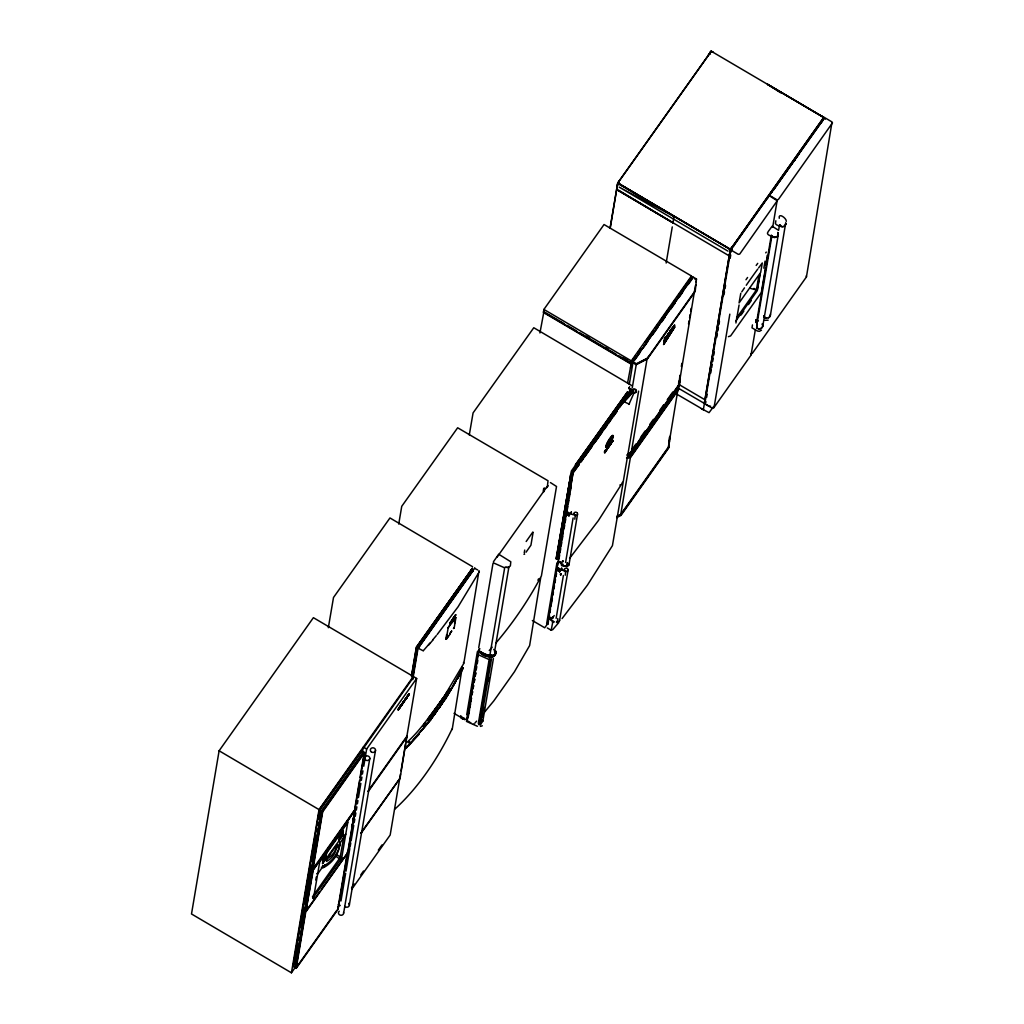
<?xml version="1.0" encoding="UTF-8"?>
<svg xmlns="http://www.w3.org/2000/svg" width="1024" height="1024" viewBox="0 0 1024 1024"><rect width="100%" height="100%" fill="white"/><g stroke="black" fill="none" stroke-linecap="round" stroke-linejoin="round"><path stroke-width="1.5" d="M610.931 443.443L609.69 445.619L609.69 444.365L610.419 443.507L609.792 445.53M493.734 649.382L496.09 652.544L494.298 655.066C491.149 658.176 486.221 656.666 481.997 654.234M444.902 696.832L444.915 698.406L444.902 696.614M450.816 622.554L450.931 621.811A5.862 0.973 -59.1 0 1 451.11 622.157L450.547 622.848M451.891 619.93L453.082 619.366A5.619 0.947 -58.8 0 1 453.197 618.957A6.669 1.126 -58.9 0 1 453.338 618.586L453.325 617.907L451.328 621.85M559.846 570.854C560.422 572.954 557.619 569.165 558.515 571.085M407.898 696.243L409.101 693.85L408.589 695.501M611.149 442.202C614.067 438.31 611.034 443.93 612.429 441.101M605.389 452.019L605.709 451.072L604.621 452.877L605.696 451.008L605.312 452.083M400.218 706.701L401.664 704.576M606.49 450.163L606.733 448.499L610.048 445.171M558.835 570.854L559.616 571.405L558.131 570.496L559.782 571.814L557.837 570.342L559.885 571.059M561.306 562.266L561.152 562.918L559.219 561.984L561.344 563.354M568.768 514.88L569.088 515.494L567.258 514.483L568.883 515.955L568.922 515.046L567.603 514.56L569.446 515.533L569.037 514.522M398.643 708.544L399.411 708.006L398.49 709.76M399.194 707.994L399.232 708.646M550.848 618.01C548.288 618.176 554.01 620.122 550.848 617.946C549.043 616.819 551.936 620.006 551.949 618.24M559.59 562.035L561.267 563.149M567.834 515.008L568.883 514.995M608.218 446.643L607.949 447.808L608.922 445.427M405.747 699.098L405.03 700.019M605.542 451.405C602.266 454.848 607.514 445.722 604.902 452.736M608.755 446.989L608 447.45L609.587 445.03M609.523 445.683L608.499 447.142M611.712 442.227L612.378 440.806M612.275 442.061L611.558 441.421L611.123 442.355L612.723 440.333M398.72 708.838L398.221 709.491L399.091 708.89M404.237 701.235L402.97 703.078L403.674 701.824M558.81 557.491L573.286 471.77L630.707 390.835L573.158 471.757L558.387 559.117M730.739 252.39L730.688 249.485L823.142 119.923L821.747 121.907L823.808 117.414L730.56 249.421L729.51 255.91M606.298 449.664L606.899 448.512M606.963 448.563L607.334 448.051M607.514 448.333L606.541 449.92L607.475 448.051M398.426 708.57C400.512 705.715 397.76 709.632 399.424 708.019M405.005 700.582L403.776 701.568M610.701 439.411L610.982 439.552A5.773 1.037 -59.4 0 1 611.123 439.194L611.136 439.142M610.458 440.256L610.918 439.219M668.122 335.859L666.816 337.203L667.853 334.349M608.909 446.042L609.216 446.349M612.608 440.333L612.058 442.074L612.698 440.538M473.101 571.392L472.922 570.227L471.962 570.726M822.592 119.386L823.885 117.53L767.514 84.339L780.749 92.851M398.4 708.864L399.501 707.443M608.589 446.272L609.126 445.466M609.28 445.312L609.446 444.954M611.341 442.317L612.403 440.845M557.197 567.27L559.821 568.858A13.107 11.674 9.6 0 0 563.405 570.509L564.902 570.445A1.728 1.536 9.6 0 0 565.632 570.906L565.978 571.558M669.67 438.579L669.837 436.365M679.757 378.97L680.064 375.91L679.923 376.768M680.038 377.254L680.205 375.053M696.141 282.061L696.461 278.989L692.787 276.89L632.627 362.483L636.237 364.659L647.373 358.938L695.181 291.456L695.923 284.787M626.803 455.053L631.373 451.75L679.078 384.397L679.322 381.427M679.821 379.994L679.296 385.37L631.488 452.851L627.648 455.642M679.693 381.504L679.437 384.512L678.221 386.24L631.642 451.994L627.802 454.771M402.957 702.899L404.198 701.645M605.862 451.174L606.106 449.779L605.555 450.291M611.29 442.957L610.125 444.698M611.725 441.677L611.443 443.328M398.656 708.429L399.36 707.328M398.707 709.466L397.99 710.029L398.592 709.402M616.704 516.467L620.774 514.355L668.48 447.002L669.504 437.069M669.299 442.176L669.811 437.722M677.568 389.786L677.862 386.97M678.592 383.77L678.874 380.966M679.437 379.942L679.872 375.731M679.386 382.566L679.898 378.112M679.68 380.851L680.192 376.397M695.398 285.658L679.078 384.397M695.782 285.645L696.294 281.203M342.246 831.245L323.661 857.216L322.483 863.578L323.379 862.925M322.88 863.488L323.648 858.138L326.566 853.53M342.605 830.541L343.309 830.733L342.528 835.366M312.666 898.445L341.67 858.202L347.725 822.592L319.68 862.106L313.574 897.997M562.918 560.998L562.611 561.766L562.586 560.934M669.453 441.318L668.698 447.974L620.902 515.469L616.73 517.632M610.662 444.314L610.957 443.136M553.139 616.832L553.178 617.984L553.293 616.87M604.506 452.186L605.914 449.664M605.658 450.842L605.018 451.366M678.067 386.086L677.786 388.493L631.45 453.926L630.221 455.642L628.429 456.166M668.48 447.002L678.848 383.923M679.258 384.077L678.566 389.658L630.771 457.139L627.213 458.214M552.512 622.413L552.666 621.056L552.653 622.464M552.781 622.502L552.934 621.171L551.194 630.157M550.618 618.547C549.837 617.587 551.923 619.507 550.733 618.675M559.795 562.291L561.075 562.816M560.666 573.914L560.55 574.861L560.422 573.722M560.947 574.003L560.819 574.963L561.101 573.965M607.206 448.563L606.144 450.381L606.694 449.907M548.582 618.189L548.774 617.101M711.322 51.328C715.034 53.939 710.835 49.139 709.965 53.056L617.818 182.861L616.666 189.286M339.482 841.894A2.65 2.355 9.6 0 1 339.981 843.597L339.546 846.362A35.802 31.872 9.6 0 1 325.12 866.726L324.186 867.251A2.65 2.355 9.6 0 1 321.344 867.187M339.981 843.597L339.853 844.595A35.802 31.872 9.6 0 1 325.414 864.96L324.48 865.485A2.65 2.355 9.6 0 1 322.573 865.779M607.04 448.576L606.49 449.882L607.232 448.23M556.698 570.214L556.928 568.858M608.23 442.893L607.974 443.494L609.523 441.536M609.395 441.754L608.653 442.278L609.229 441.933A3.968 0.717 -59.4 0 0 609.242 441.754L610.138 440.205M609.754 441.242L609.92 440.576L609.651 441.395M565.965 515.43L566.234 513.882M562.906 561.114L562.752 561.843L562.598 560.845M565.581 571.059L565.286 575.206M406.605 747.878L406.874 746.176M394.944 809.05C418.675 787.392 438.157 758.144 452.058 728.986M452.173 729.574L462.259 667.187M446.157 693.03L463.629 663.718L463.501 662.49M463.834 663.258L479.014 570.726M608.32 443.008L608.653 442.278M425.203 723.942L425.37 722.918M567.232 562.611L566.72 566.848M558.541 559.334L558.618 558.554M566.451 511.514L569.293 512.896A13.107 11.674 9.6 0 0 572.864 514.547L574.157 514.304L573.12 514.586M575.45 515.597L575.091 514.944A1.728 1.536 9.6 0 1 574.362 514.483L574.144 514.355M412.787 679.629L413.312 676.493L313.395 617.677L219.11 750.784L191.501 913.971L291.43 972.8L295.13 967.578M328.333 627.712L333.504 597.491L389.965 517.952L472.563 566.707M291.43 972.8L319.04 809.613L413.312 676.493M318.374 819.059L319.974 809.626L361.357 751.181L319.475 809.331L293.056 966.477L296.218 968.333L338.125 909.171L364.595 752.614L361.434 750.746L319.539 809.907L322.701 811.776L296.218 968.333M293.645 965.299L297.37 943.283M297.894 940.147L298.432 936.998M298.957 933.85L299.494 930.714M300.032 927.565L303.488 907.123M304.013 903.974L310.669 864.666M311.194 861.517L315.725 834.778M316.25 831.642L316.787 828.493M317.312 825.344L317.85 822.195M294.784 967.488L321.267 810.931L363.162 751.77M319.526 892.006L305.869 911.296L313.344 869.709L354.829 810.419L313.344 869.709M315.789 880.026L316.301 876.966M323.674 861.619L324.326 860.39M323.904 861.363L323.891 860.634M324.608 857.51L324.378 858.125L325.555 856.269L324.378 858.227L325.44 856.512M324.122 860.826L324.89 859.264M323.558 865.805L323.098 867.584L324.928 864.998M324.083 861.12L324.518 859.699M324.186 867.251L324.48 865.485M325.504 859.789L326.49 853.491M336.883 844.762L336.435 847.411A21.658 19.277 9.6 0 1 326.541 861.389L326.976 858.739A21.658 19.277 9.6 0 0 336.883 844.762L326.976 858.739L326.144 858.24M343.309 830.656L340.262 834.458L339.008 840.717L339.878 834.291L342.682 830.694M340.89 834.611L341.683 833.51M345.805 834.176L336.819 848.205M340.621 837.76L340.851 836.646M340.992 836.698L341.274 836.301M342.003 833.242L341.286 834.125M342.49 835.008L343.014 830.579M344.102 834.906L340.109 857.626L312.448 896.819M398.733 524.058L401.741 506.317L457.651 427.776L548.019 480.768L547.277 487.411M362.458 752.23L363.328 747.072M363.75 747.814L413.811 676.787L416.653 678.464L406.054 741.082M337.792 908.979L347.43 851.942M351.616 827.213L352.141 824.128M352.666 821.03L353.178 817.946M353.702 814.848L354.227 811.763M354.752 808.653L359.514 780.531M360.038 777.408L364.262 752.41L322.368 811.571L295.885 968.141L336.87 910.259M306.317 911.258L348.006 852.39L355.034 810.842M340.966 900.979L345.651 873.229M346.01 871.155L349.824 848.563M350.093 847.014L350.771 842.97M351.13 840.832L353.741 825.382M354.214 822.618L354.79 819.2M355.277 816.358L355.84 813.018M356.326 810.099L356.877 806.835M357.389 803.827L357.939 800.589M358.451 797.568L360.845 783.411M361.357 780.352L361.907 777.152M362.419 774.08L362.957 770.906M363.75 766.259L366.656 749.03L416.653 678.464M343.642 913.114L369.805 758.362M349.35 905.037L375.526 750.285M400.883 706.15L403.085 702.144M401.984 703.757L400.781 706.291M402.163 703.283L401.728 705.19L403.149 701.978M402.918 702.208L402.291 704.397L402.445 703.45M404.173 701.146L403.264 702.042M404.595 700.698L405.325 699.046L404.621 699.802M405.376 698.739C404.211 702.797 406.886 695.654 405.491 698.816M405.965 697.92L405.862 699.162M407.014 697.139L406.554 698.368C404.544 700.39 408.947 693.286 406.899 697.062M406.067 699.059L406.797 696.973M406.861 697.933L407.488 695.744M408.358 695.411L408.986 693.786L407.68 696.422L409.101 694.106L408.358 695.053M411.558 675.443L416.346 647.104L472.346 568.422L416.819 647.373L412.019 675.725M411.52 676.736L416.512 647.27L472.346 568.422L471.821 571.52M412.608 676.173L417.318 647.885M412.595 678.016L417.613 648.32L472.922 570.227M413.005 678.118L417.754 650.048M419.738 645.658L418.291 647.693L474.803 567.885M400.499 773.965L390.17 835.021L351.987 888.922M401.024 770.829L405.53 744.218M469.286 434.982L473.075 412.915L533.786 327.731L631.782 385.574M445.901 639.066L446.656 634.573M446.221 639.322L448 628.787M454.618 623.283L455.117 620.326M454.17 627.955L455.923 617.6M471.475 571.661L472.013 568.512M462.963 718.95L461.184 717.914L460.877 716.122L463.117 718.016L462.963 718.95L464.179 718.067M461.184 717.914L461.338 717.005M461.952 718.592L462.118 717.658M466.79 714.317L477.402 651.584M478.72 647.782L492.941 563.712M479.347 650.086L478.234 652.019L467.379 715.93M478.362 653.85L467.085 720.55L470.886 722.957M468.262 716.915L471.462 697.894L471.014 701.069M472.525 691.635L471.974 694.95L472.602 691.674M473.037 688.678L473.587 685.376L473.126 688.55M474.099 682.406L474.637 679.117M475.162 676.134L475.699 672.858M476.224 669.862L476.762 666.598M477.286 663.59L477.811 660.339M468.89 713.587L469.427 710.451M469.952 707.328L470.49 704.192M474.189 682.291L474.714 679.155M475.251 676.032L475.776 672.896M539.93 332.954L543.974 311.322L543.475 312.026L630.886 363.482L631.322 360.883L691.456 275.981L604.045 224.525L543.91 309.427L543.475 312.026M489.229 659.098L478.349 723.418L478.963 724.595L480.397 724.621L482.816 721.203L493.427 658.458M490.061 654.195L504.742 567.36M478.963 724.595L490.112 658.701M480.397 724.621L491.533 658.739M482.726 716.902L483.264 713.766M483.789 710.63L484.326 707.482M488.832 680.819L489.357 677.683M494.528 651.981L508.954 566.694M495.744 651.085L495.667 653.939L493.952 656.346C488.435 658.227 482.534 654.694 478.208 651.776M524.237 552.909L524.723 550.054M533.094 532.378L530.931 545.203L526.054 552.205M543.258 491.046L543.718 488.333L543.936 491.686M544 490.099L544.589 488M610.074 228.083L617.69 183.155L711.334 51.213L709.696 53.158L710.438 54.106M610.189 228.339L617.254 185.882L619.226 181.158L617.856 183.206L674.074 216.333L672.96 222.861L616.64 189.555L729.242 255.898M556.237 558.835L570.662 475.469L556.48 558.797M556.89 563.43L557.542 563.622L547.584 623.718M557.683 563.738L547.738 624.077M547.891 624.384L548.467 621.274M548.928 618.202L549.453 615.117M549.978 612.019L550.502 608.934M551.027 605.85L552.384 598.106M552.845 595.021L553.434 591.936M553.894 588.851L554.483 585.754M554.944 582.669L555.52 579.584M555.994 576.486L556.57 573.402M557.03 570.304L557.555 567.206M559.091 558.144L559.68 554.995M560.154 551.885L560.742 548.736M561.203 545.626L561.792 542.49M562.266 539.379L562.79 536.243M564.109 528.435L564.698 525.299M565.171 522.176L565.76 519.053M566.234 515.93L566.822 512.794M567.283 509.67L567.872 506.547M568.346 503.411L568.934 500.288M569.408 497.165L569.933 494.042M570.458 490.906L570.995 487.782M556.122 618.355L563.379 575.475M565.594 562.394L573.107 517.978M574.81 519.181L575.258 515.226M559.514 620.826L568.064 570.278M568.973 564.864L577.523 514.317M607.526 448.666L607.974 446.976L607.334 448.55M609.882 439.04L609.715 440.013A4.57 0.819 -59.4 0 0 607.526 445.478A4.57 0.819 -59.4 0 0 611.558 439.808A4.57 0.819 -59.4 0 0 610.458 438.976L610.125 438.784A4.57 0.819 -59.4 0 1 611.238 439.616A4.57 0.819 -59.4 0 1 607.194 445.286A4.57 0.819 -59.4 0 1 609.37 439.834L609.677 439.245A6.899 1.242 -59.4 0 0 606.387 447.488A6.899 1.242 -59.4 0 0 612.467 438.925A6.899 1.242 -59.4 0 0 610.803 437.658L610.496 437.478A6.899 1.242 -59.4 0 1 612.16 438.746A6.899 1.242 -59.4 0 1 606.08 447.309A6.899 1.242 -59.4 0 1 609.357 439.078L609.562 438.758M610.074 438.848L610.253 437.786M610.458 438.976L610.573 438.067M610.022 443.891L610.547 444.403M611.162 443.955L611.546 442.022M611.558 441.421L611.123 443.597M627.61 382.835L631.386 362.778L619.021 355.968M630.515 368.077L631.04 364.966M629.274 384.435L632.998 362.419L635.162 363.686M629.696 386.803L628.659 388.39L629.235 387.443M632.243 387.904L636.378 363.802L647.526 358.08L648.742 356.365M638.605 391.13L623.283 481.446L598.349 520.627L569.574 558.387M620.774 514.355L630.502 456.896L678.208 389.542M631.373 451.75L647.104 358.694L695.322 290.598M666.163 263.027L672.269 226.918M665.741 337.818C664.397 339.328 665.92 335.565 664.384 338.33L663.949 341.619L666.266 337.613M665.6 338.829C666.125 336.742 663.846 343.142 665.28 337.293M664.794 340.16L665.267 338.368M666.381 337.69L666.432 336.589L665.69 337.139M667.84 335.808L669.107 332.659L668.173 333.632M668.211 334.042L667.712 335.322L668.531 334.003M667.712 335.322L668.186 334.285M669.146 332.902L669.133 333.696M671.066 331.674L671.962 330.406L669.453 333.952L670.797 329.51L670.374 331.264M669.453 333.952L669.914 330.534M673.203 328.192L673.267 327.309M673.882 327.091L673.702 326.285M674.65 325.99L674.637 324.877M690.522 279.283L691.456 275.981M692.787 276.89L691.213 279.59M681.344 366.464L681.882 363.328M688.525 324.006L689.062 320.87M689.587 317.722L690.125 314.573M690.65 311.437L691.187 308.288M696.461 278.989L696.307 279.846L694.554 278.746M729.856 252.224L704.282 403.443L709.363 406.323L710.566 406.131M772.672 227.315L777.126 200.678L769.203 195.622L730.816 249.946L704.794 403.802L712.256 408.192L713.677 407.949L751.002 355.149L755.379 329.536M706.65 397.338L707.187 394.214M710.758 373.005L711.283 369.882M711.68 367.654L712.205 364.531M712.73 361.408L713.254 358.285M713.792 355.149L714.317 352.026M716.838 337.062L717.363 333.939M717.888 330.816L718.426 327.693M718.95 324.57L719.475 321.446M723.968 294.886L724.493 291.763M725.03 288.64L725.555 285.517M730.176 258.278L730.726 254.963M714.061 407.398L729.83 314.15M736.525 318.054L756.454 289.882L758.682 276.685M759.859 274.534L757.056 290.97L735.859 320.909M760.064 274.317L757.363 290.291L749.85 288.205M752.448 324.915L752.013 327.834L757.414 331.021L759.437 331.315L761.459 330.189M763.866 268.198L765.056 261.158M755.674 322.458L756.134 319.718L758.438 320.909M755.853 322.406L756.134 319.718M765.542 267.661L761.318 292.557L730.611 335.923L728.384 336.666M765.965 265.203L767.194 255.437M756.71 321.651L771.354 235.085M756.659 326.003L771.84 236.224M757.338 324.109L756.646 328.038L757.235 323.994M772.058 236.902C773.53 236.058 764.71 235.482 768.256 231.488L772.122 226.24L778.253 230.093M775.846 220.774L775.411 223.693C776.973 225.997 781.056 225.805 779.648 226.189M779.251 218.278C778.125 212.186 786.65 218.227 786.291 221.35M778.624 230.234L779.43 225.51M758.797 328.947L760.934 328.512A4.48 3.981 9.6 0 0 762.854 325.798L778.304 234.445L777.856 232.499M764.237 317.325L764.25 315.648M785.728 222.682L770.445 315.085A4.48 3.981 9.6 0 1 768.512 317.798L766.374 318.234M751.117 353.715L752.307 353.395L806.438 276.902L832.038 121.958L824.576 117.568L769.459 195.379L776.922 199.77L778.33 199.539L832.499 122.842M556.096 558.784L570.662 475.469M557.747 562.995L558.093 561.958M701.35 408.627L703.347 409.715L730.33 249.421L731.738 247.386M705.741 402.637L705.92 401.613M558.682 558.528L557.786 563.584M557.44 622.106L557.171 622.733L557.786 618.509M777.139 200.896L739.699 254.093L738.278 254.336L730.816 249.946M567.27 566.426L567.616 562.842M607.757 447.693L607.949 447.027M629.005 404.058L624.269 401.818L624.73 400.717M624.243 401.792L633.037 392.115L634.099 392.666L628.902 404.442M733.312 245.427L734.17 245.555M451.75 620.122L451.213 621.542L452.186 619.507M451.994 620.915L452.723 619.738L452.326 620.301M453.67 618.099L454.08 616.832M453.325 617.907L454.285 617.267M453.901 618.202L454.285 617.139M455.629 614.656L454.669 616.704M453.798 617.229L454.938 616.218M454.541 617.293L455.334 615.731M455.206 616.371L455.347 615.168L455.488 615.974M407.744 696.013L408.282 694.822M606.758 448.858L606.131 450.342M628.966 404.134L629.402 403.366M605.376 451.021L605.12 451.93M617.357 185.997L617.83 183.002L728.525 248.141C734.387 250.522 726.682 254.95 731.853 247.488L823.782 117.414L713.152 52.339M400.09 707.034L400.23 706.24M325.21 856.781L325.555 856.269M404.595 700.851L405.312 699.84M560.781 562.97L560.307 562.048M674.547 325.926L672.832 328.96M672.486 328.435L674.202 325.389M399.411 708.454C404.595 697.165 394.739 715.494 401.51 705.498M558.131 570.496L559.45 570.944M551.834 618.227C551.437 619.968 550.605 616.704 551.603 618.842M427.84 719.936L448.051 691.264L427.878 719.834M453.466 618.598L453.018 618.701A6.682 1.114 -59.1 0 1 453.107 618.394M453.21 619.085L453.018 618.701A5.606 0.909 -59.3 0 0 452.864 619.11M605.606 451.162L605.325 451.802M342.49 835.494L341.99 836.57M608.026 447.501L608.397 446.208L608.845 446.822M453.082 619.366L450.278 622.682M709.696 53.158L711.206 51.2L713.216 52.288M325.274 857.075L322.867 860.979L325.965 856.614L323.123 861.03L323.302 858.432M605.709 451.469L605.581 450.138M452.8 619.763L453.312 618.445M468.019 716.774L467.328 716.365L478.362 650.829L479.77 648.755M493.427 561.779L498.701 554.227L510.797 561.779L510.362 565.978L507.238 567.782M631.565 361.856L635.827 355.52M323.354 858.253L323.814 857.306M674.752 326.989L663.718 343.77L674.547 327.04M608.358 446.874L609.51 445.069L608.768 446.541M612.39 441.638L612.864 440.922L612.582 441.587M728.474 248.23C729.869 253.03 732.454 243.994 731.93 250.458M672.538 327.846L672.755 329.242M342.362 835.443L341.107 836.774M526.17 541.504L532.774 532.147M667.021 335.629L666.957 337.267M569.318 514.893L567.987 515.123M666.189 337.894L664.371 340.902M445.146 699.674L463.245 667.904M606.989 448.96L606.592 449.114M340.237 838.31L341.312 836.787M479.36 571.482L478.989 572.211M324.365 860.019L324.48 860.301M674.074 216.333L728.435 248.32L617.933 183.04M450.406 622.797L450.65 622.195A5.517 0.909 -59.2 0 0 450.445 623.091L449.882 623.347A6.618 1.088 -59.1 0 1 450.138 622.643M703.45 409.702L676.877 394.227M567.514 514.138L568.589 514.202M550.157 618.099L551.667 618.637L551.027 617.971M612.467 441.498L612.493 440.973M619.712 184.32L617.856 183.206M674.381 326.451L673.677 327.77M665.446 338.893L664.678 340.096M607.834 447.091L608.371 446.234M707.853 55.757L710.899 51.482M537.92 580.237L538.573 578.816M670.49 331.341L672.269 327.898M667.315 336.742L668.928 334.387L668.301 335.334M668.813 334.323L668.147 335.13M668.928 334.387L667.878 335.539M405.824 699.277L405.069 700.25M605.146 451.149L606.093 449.92M673.728 327.462L673.894 326.106M739.072 304.998L735.923 322.995M672.794 327.603L673.357 326.579M673.306 327.155L674.022 326.234M462.246 668.659L453.043 685.696M667.277 335.373L667.635 334.694M457.306 678.694L461.222 671.13M457.664 678.682L463.232 667.93M674.598 327.142L663.526 344.576M608.691 442.483L608.73 442.445A4.992 0.896 -59.4 0 1 608.794 442.598L608.563 442.419A4.992 0.896 -59.4 0 1 608.666 442.522L608.896 442.445M418.202 648.256L423.206 650.803M319.219 861.734L319.962 860.531L316.275 864.96M559.283 571.52L558.669 571.046M608.947 442.138L609.088 441.92A3.968 0.717 -59.4 0 0 609.126 441.677L608.883 441.971M452.659 686.848L450.24 690.944M453.363 685.619L456.269 680.512M673.613 327.386L673.126 328.23M450.829 689.856L456.115 680.794M740.774 293.312L739.072 302.938L760.678 272.435L762.291 262.963L758.605 267.904M478.259 573.44L458.061 606.835L437.146 634.586M451.712 687.974L446.272 696.973M674.47 327.373L663.936 344.256M349.453 818.368L344.243 826.253M352.819 812.941L354.496 810.214L312.589 869.376M665.011 338.163L665.613 337.472M449.523 692.096L439.603 707.405M557.504 564.339L557.542 565.645M731.917 247.59L731.174 249.754L731.93 247.77M443.418 701.453L438.08 709.35M323.738 857.088L325.478 854.618M606.797 448.986L606.618 449.574M479.565 648.768L478.464 650.701L482.214 652.915L485.798 654.618L492.378 655.667M467.738 718.298L466.496 721.434L477.402 726.272M709.837 53.018L710.95 51.354M445.107 699.213L446.374 697.318L430.579 719.744M665.242 337.779L666.304 336.678M741.76 291.866L744.474 287.872M442.534 698.611C431.552 713.574 420.173 730.701 406.643 742.656M772.122 236.851L771.994 235.686M764.314 316.877L764.134 315.635M822.656 119.654L823.834 117.978L825.242 119.27M612.723 440.602L611.507 441.702M449.894 633.69L451.686 631.13M451.763 622.579L447.936 627.994L453.581 619.942M448.115 636.122L446.003 638.886M449.907 633.587L451.661 631.078M417.28 646.758L420.339 642.982M422.17 640.397L427.674 632.627M429.504 630.042L437.76 618.381M439.59 615.795L445.094 608.026M446.925 605.44L455.181 593.779M457.024 591.194L462.515 583.424M464.358 580.838L470.771 571.776M427.866 632.742L417.587 646.874M429.709 630.144L445.35 608.064M447.194 605.466L462.835 583.373M464.678 580.774L471.117 571.686M472.486 570.266L417.357 648.102L418.445 648.563M418.931 647.194L473.139 570.65M637.67 352.909L640.435 349.018M645.043 342.502L653.338 330.803M655.181 328.192L657.946 324.288M659.789 321.69L670.848 306.086M672.691 303.475L675.456 299.571M677.299 296.973L689.267 280.064M633.882 360.525L642.202 348.774M644.045 346.163L690.278 280.896M634.842 359.821L640.358 352.038M643.11 348.147L647.706 341.658M652.301 335.168L657.818 327.386M661.491 322.189L665.165 317.005M670.682 309.222L675.277 302.733M678.95 297.536L682.624 292.352M688.141 284.57L692.736 278.08M452.941 618.931L454.17 617.818M455.885 614.81L454.451 616.307M322.701 811.776L364.595 752.614M448.064 636.262L445.939 639.13M403.904 701.376L404.442 700.608L403.75 701.018M399.296 708.378L400.026 707.597M402.176 704.32L402.803 703.667M403.085 702.886L403.635 702.118M405.952 698.982L406.554 698.368M406.746 697.869L407.373 697.216M672.371 327.962L671.36 329.165M667.597 335.258L668.493 334.234M669.338 333.888L670.234 332.864M767.539 198.438L767.066 197.786M772.326 191.693L771.84 191.027M773.35 190.234L799.027 153.984M821.197 122.688L820.749 121.984M367.782 791.437L406.874 736.269L400.064 778.24L360.73 833.165M368.371 791.36L407.296 736.397M321.766 857.997L342.451 828.787M339.354 837.414L342.669 832.678M323.904 861.299L324.71 860.224M341.504 837.325L322.701 863.501M323.392 865.818L317.555 874.061L316.723 873.574M632.243 449.203L635.93 444.006M640.525 437.504L645.133 431.002M649.741 424.499L653.427 419.302M659.866 410.202L663.552 405.005M667.238 399.795L672.768 392M321.357 889.434L348.006 852.39M361.344 832.909L400.269 777.946M638.349 441.574L641.05 437.747M662.707 407.168L664.512 404.621M668.122 399.526L671.731 394.432M633.83 451.533L636.429 447.859M638.17 445.414L641.638 440.512M642.509 439.283L648.589 430.707M651.187 427.034L653.786 423.36M655.59 420.813L670.938 399.142M672.742 396.595L676.352 391.501M677.491 390.528L678.707 388.8M741.03 315.034L743.808 311.104M748.416 304.576L751.194 300.659M465.779 719.386L467.84 716.48M337.651 907.546L339.494 904.934M351.514 887.974L354.291 884.058M360.755 874.918L363.533 871.002M378.317 850.125L382.016 844.902M668.851 447.117L621.043 514.611L616.883 516.774M713.664 406.502L709.043 412.659L703.232 409.6M497.075 557.133L546.816 486.963M546.79 487.642L548.122 485.76M452.122 622.643L455.731 617.562M446.554 639.066L450.227 633.907M632.128 454.566L630.912 456.282L627.354 457.357M575.552 465.088L627.558 392.154L571.418 470.938L570.419 475.507M629.197 392.922L582.618 457.894M580.826 460.378L573.466 470.746L573.965 471.194M620.493 404.608L628.8 392.934M577.536 466.048L579.366 463.488M593.971 442.957L596.71 439.104M598.042 437.299L599.885 434.688M580.966 461.837L592.128 446.234L584.755 456.602M592.896 445.069L617.024 411.238L613.338 416.422M619.494 407.68L631.424 390.912M573.696 472.166L579.226 464.384L573.402 471.885M581.069 461.798L582.912 459.2M594.893 442.355L602.266 431.974M604.122 429.389L606.886 425.498M608.73 422.912L610.573 420.314M622.554 403.469L628.083 395.686M610.368 444.288L610.867 443.085M612.019 442.035L612.915 440.717M558.694 560.819L556.851 563.405L546.662 623.68L547.43 623.782M547.341 624.218L544.704 627.763L532.365 620.518M552.41 618.061L554.24 615.526M575.347 464.832L627.418 391.898M437.261 710.477L429.76 720.563M524.646 554.125L524.006 554.355M434.56 710.336L436.454 707.75L427.661 719.398L432.96 712.538M429.824 720.755L436.326 712.038M430.912 719.77L412.621 740.762M765.709 252.851L766.298 252.096M447.757 691.046L439.693 703.091L447.923 691.021M428.032 722.752L421.018 731.405M428.864 721.894L406.298 747.827M562.086 618.586L587.469 585.062L612.429 545.651L623.002 483.392L622.451 482.394M551.45 618.637L550.656 618.406M496.115 642.752C513.587 622.221 528.742 599.757 541.402 575.962L556.518 486.477L550.426 482.573M484.339 712.384L493.875 700.813L514.458 671.757L529.626 645.581L540.646 578.035M409.626 742.195L410.099 742.656L409.037 742.31M432.678 639.923L436.262 635.661M558.733 622.63L552.486 629.926M429.965 643.085L423.386 650.624M428.39 645.299L432.922 640.026M489.254 650.522L492.198 647.194M419.315 734.016L408.666 745.754M474.88 723.098L476.621 721.126M411.648 741.773L406.042 747.533M624.768 400.666L633.037 392.115M560.755 562.253L560.909 562.355M474.726 568.422L477.696 569.946M347.61 821.658L347.187 823.104M558.579 559.117L557.632 559.014L572.416 471.437L630.221 390.182L630.682 390.848M628.851 453.645L630.81 452.211M634.061 392.653L633.766 392.858A1.805 1.587 10.8 0 1 632.781 392.358L632.781 392.358M473.997 724.096L473.203 724.326M568.678 515.546L568.09 515.213M340.646 859.546L335.808 856.243M409.165 742.272L410.086 742.669L408.909 742.707M637.594 363.622L647.104 358.694M410.01 742.72L409.318 742.797M495.667 653.939L496.09 652.544M671.962 330.406L670.925 330.701M782.912 226.842L783.923 226.278A4.288 3.814 9.6 0 0 785.766 223.68M759.859 328.845L760.87 328.461A4.288 3.814 9.6 0 0 762.714 325.862L762.278 323.981M768.128 320.192L765.005 320.307M492.16 656.986L495.206 655.258L495.475 652.301M480.41 726.413L482.33 725.798M626.547 458.061L629.184 457.28M558.17 569.933L559.488 570.381M558.464 570.035L559.117 570.163M550.157 617.293L551.104 617.536M565.734 565.798L564.16 566.016M565.261 566.17L564.416 566.234A13.171 11.725 9.6 0 1 561.088 564.787M459.635 671.002C461.581 671.475 460.211 668.723 460.518 671.13M782.912 226.662L780.877 226.547L779.738 224.973M505.626 566.976L507.046 567.002M490.675 655.373L492.096 655.398M563.405 570.509L565.376 570.803M567.923 513.933L568.896 514.406M559.693 571.533L559.475 571.494M704.909 399.744L678.541 384.256M450.048 689.344L449.165 689.51L450.291 689.434M557.158 622.451L556.915 622.387A1.728 1.536 9.6 0 1 556.416 622.118M504.23 567.654L493.325 562.816M488.704 659.379L477.747 654.451M572.506 471.475L573.107 471.654M493.952 656.346L494.298 655.066M781.875 226.701L779.866 224.87M773.376 237.094L776.346 236.992A4.288 3.814 9.6 0 0 778.176 234.394L777.754 232.525M765.414 317.901L766.413 318.157M757.837 328.614L758.822 328.87M636.378 363.802L632.781 361.626M794.163 159.885L794.867 160.307M547.302 627.942L551.078 630.157M619.674 184.499L674.035 216.499L619.226 187.123L727.962 251.123M753.971 288.422L756.454 289.882M677.914 387.955L704.435 403.469L704.896 399.821M543.91 309.427L631.322 360.883M586.317 336.243L589.043 337.856M605.44 347.494L608.166 349.107M623.194 357.952L627.29 360.358M543.898 311.744L564.39 323.814M567.117 325.414L576.678 331.046M579.418 332.659L616.294 354.368M543.398 312.461L630.81 363.917M454.016 713.344L464.883 719.744M363.827 747.366L366.656 749.03M346.906 822.246L347.738 822.746M219.11 750.784L319.04 809.613M336.589 854.707L341.811 857.779M319.411 860.659L320.243 861.146M338.291 904.486L340.173 905.6M478.707 650.611C483.251 653.325 488.742 656.794 494.195 654.899L495.91 652.493L495.526 651.008M767.603 84.275L821.952 116.416M672.973 222.758L618.688 190.285M823.808 117.414L821.926 116.288L823.898 117.67M548.659 618.765L551.117 620.339A13.107 11.674 9.6 0 0 554.458 621.914M574.157 514.304L574.835 514.842M750.656 353.869L751.117 354.752M772.672 236.454L774.246 237.594L776.384 237.158A4.48 3.981 9.6 0 0 778.304 234.445M765.491 317.837L764.288 316.326M757.107 327.949L757.901 328.55M806.182 275.968L806.477 276.698M482.202 720.038L482.816 721.203M772.147 235.686L772.557 236.595M762.406 323.853L762.854 325.798M756.698 327.04L757.21 327.923M779.584 224.973L779.789 226.035M400.678 705.37L400.896 706.355M401.549 704.512L401.728 705.19M770.394 314.035L770.304 315.149A4.288 3.814 9.6 0 1 768.461 317.747M460.698 716.07L460.736 717.03M745.984 279.744A148.467 26.65 -59.5 0 1 747.571 277.478M756.186 265.446A148.467 26.65 -59.5 0 1 757.734 263.36M746.253 285.248A148.262 26.611 -59.5 0 1 757.734 269.094M785.894 223.731A4.48 3.981 9.6 0 1 783.974 226.445M450.662 621.645A5.862 0.973 -59.1 0 1 450.842 622.003M450.138 623.514A6.618 1.101 -59.1 0 1 450.394 622.81M450.176 622.938A5.517 0.909 -59.2 0 1 450.483 622.093M448.653 690.317A1.37 0.794 33.1 0 1 450.086 690.176M568.896 563.814A1.882 1.677 9.6 0 1 566.707 566.003M577.139 512.819A1.882 1.677 9.6 0 1 575.245 515.469M573.965 514.432A1.882 1.677 9.6 0 1 576.691 512.461M559.424 619.776A1.882 1.677 9.6 0 1 556.698 621.747M566.682 568.205A1.882 1.677 9.6 0 1 567.962 570.534A1.882 1.677 9.6 0 1 565.248 571.213M564.8 570.854A1.882 1.677 9.6 0 1 565.53 568.23M620.211 484.8A1.92 1.715 9.6 0 1 619.917 485.043M635.456 389.939A1.92 1.69 10.8 0 1 634.022 392.947M632.973 392.41A1.92 1.69 10.8 0 1 633.203 389.888M633.92 389.619A1.92 1.69 10.8 0 1 634.714 389.632M339.443 844.045A2.65 2.355 9.6 0 1 339.686 845.363M343.565 912.512A2.611 2.33 9.6 0 1 340.288 915.162A2.611 2.33 9.6 0 1 339.251 911.194M348.646 903.347A2.611 2.33 9.6 0 1 348.531 906.637A2.611 2.33 9.6 0 1 344.858 906.406M562.714 564.173L562.56 565.402L562.714 564.173M561.677 568.205L561.549 569.83L561.677 568.205M560.806 573.965L560.691 574.925L560.845 573.978M473.101 569.869L473.267 570.496L473.101 569.869M571.341 511.91L571.149 513.92L571.341 511.91M562.061 565.056L561.92 565.862L562.125 565.082M423.654 725.581L424.73 725.978L423.718 725.542M424.947 722.752L424.205 724.698L424.947 722.752M453.939 627.661L453.478 628.557L453.862 627.725M423.014 726.387L424.026 726.502L423.027 726.387M426.33 723.43L425.856 724.339L426.33 723.43M449.946 691.187L438.413 708.71L425.664 725.491L438.413 708.685L449.946 691.187M633.306 389.325L633.011 389.555A1.92 1.69 10.8 0 0 633.997 392.346A1.92 1.69 10.8 0 0 636.352 390.464A1.92 1.69 10.8 0 0 633.306 389.325M628.762 388.429L633.19 390.182L628.762 388.429M365.312 759.731A2.611 2.33 9.6 0 0 369.702 758.963A2.611 2.33 9.6 0 0 366.618 755.904A2.611 2.33 9.6 0 0 365.312 759.731M371.034 751.654A2.611 2.33 9.6 0 0 375.424 750.886A2.611 2.33 9.6 0 0 372.326 747.84A2.611 2.33 9.6 0 0 371.034 751.654"/></g></svg>
